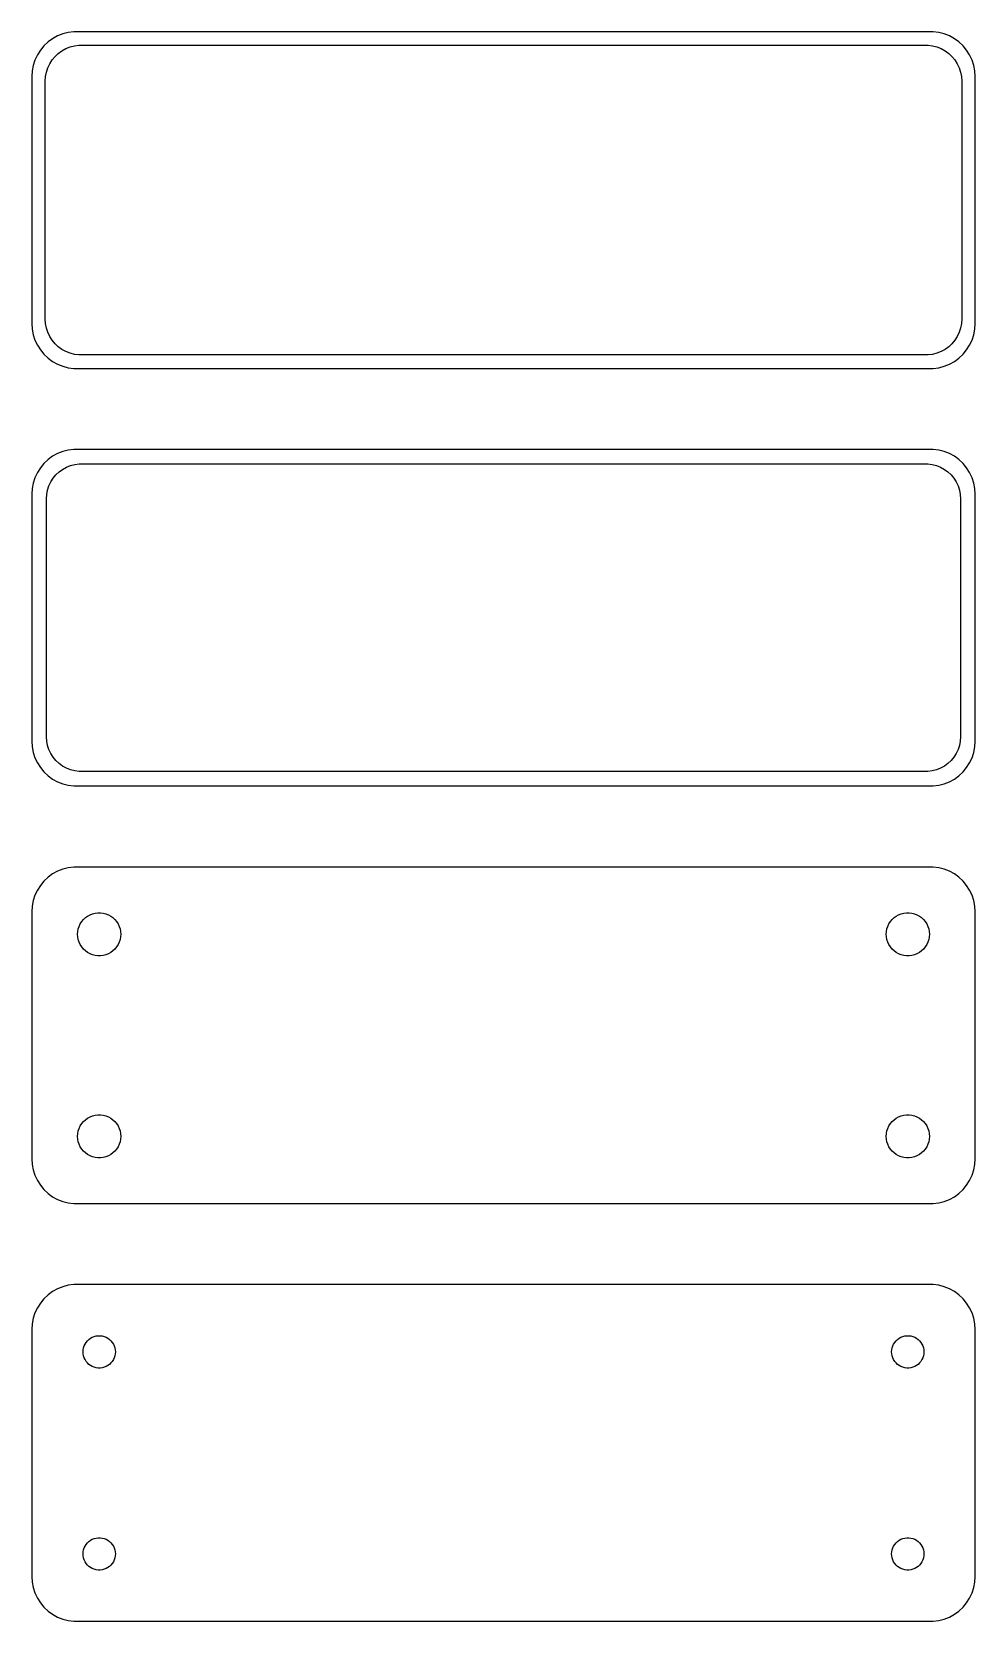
# Model space of a CAD drawing. Header units: metres. Extents: x -52 to 52, y 121 to 298.
import ezdxf

# ---------------------------------------------------------------- set-up
doc = ezdxf.new("R2010")
doc.units = ezdxf.units.M

msp = doc.modelspace()

# ---------------------------------------------------------------- linework, layer by layer
for p, q in [((-49.0451, 297.505), (-49.6289, 297.274)), ((-48.4369, 297.661), (-49.0451, 297.505)), ((-47.8139, 297.74), (-48.4369, 297.661)), ((47.8139, 297.74), (-47.8139, 297.74)), ((48.4369, 297.661), (47.8139, 297.74)), ((49.0451, 297.505), (48.4369, 297.661)), ((49.6289, 297.274), (49.0451, 297.505)), ((-51.5451, 295.689), (-51.8815, 295.159)), ((-51.1448, 296.173), (-51.5451, 295.689)), ((-50.6871, 296.603), (-51.1448, 296.173)), ((-50.1791, 296.972), (-50.6871, 296.603)), ((-49.6289, 297.274), (-50.1791, 296.972)), ((-49.5497, 295.332), (-49.1433, 295.627)), ((-49.1433, 295.627), (-48.7031, 295.869)), ((-48.7031, 295.869), (-48.2361, 296.054)), ((-48.2361, 296.054), (-47.7495, 296.179)), ((-47.7495, 296.179), (-47.2512, 296.242)), ((-47.2512, 296.242), (47.2512, 296.242)), ((47.2512, 296.242), (47.7495, 296.179)), ((47.7495, 296.179), (48.2361, 296.054)), ((48.2361, 296.054), (48.7031, 295.869)), ((48.7031, 295.869), (49.1433, 295.627)), ((49.1433, 295.627), (49.5497, 295.332)), ((50.1791, 296.972), (49.6289, 297.274)), ((50.6871, 296.603), (50.1791, 296.972)), ((51.1448, 296.173), (50.6871, 296.603)), ((51.5451, 295.689), (51.1448, 296.173)), ((51.8815, 295.159), (51.5451, 295.689)), ((-52.3429, 293.993), (-52.4606, 293.377)), ((-52.1489, 294.591), (-52.3429, 293.993)), ((-51.8815, 295.159), (-52.1489, 294.591)), ((-50.7191, 293.722), (-50.5052, 294.177)), ((-50.5052, 294.177), (-50.2361, 294.601)), ((-50.2361, 294.601), (-49.9159, 294.988)), ((-49.9159, 294.988), (-49.5497, 295.332)), ((49.5497, 295.332), (49.9159, 294.988)), ((49.9159, 294.988), (50.2361, 294.601)), ((50.2361, 294.601), (50.5052, 294.177)), ((50.5052, 294.177), (50.7191, 293.722)), ((52.1489, 294.591), (51.8815, 295.159)), ((52.3429, 293.993), (52.1489, 294.591)), ((52.4606, 293.377), (52.3429, 293.993)), ((-52.4606, 293.377), (-52.5, 292.75)), ((-52.5, 292.75), (-52.5, 265.25)), ((-51, 292.25), (-50.9685, 292.751)), ((-51, 265.75), (-51, 292.25)), ((-50.9685, 292.751), (-50.8743, 293.245)), ((-50.8743, 293.245), (-50.7191, 293.722)), ((50.7191, 293.722), (50.8743, 293.245)), ((50.8743, 293.245), (50.9685, 292.751)), ((50.9685, 292.751), (51, 292.25)), ((51, 292.25), (51, 265.75)), ((52.5, 292.75), (52.4606, 293.377)), ((52.5, 265.25), (52.5, 292.75)), ((-50.9685, 265.249), (-51, 265.75)), ((51, 265.75), (50.9685, 265.249)), ((-52.5, 265.25), (-52.4606, 264.623)), ((-52.4606, 264.623), (-52.3429, 264.007)), ((-52.3429, 264.007), (-52.1489, 263.409)), ((-50.8743, 264.755), (-50.9685, 265.249)), ((-50.7191, 264.278), (-50.8743, 264.755)), ((-50.5052, 263.823), (-50.7191, 264.278)), ((-50.2361, 263.399), (-50.5052, 263.823)), ((50.5052, 263.823), (50.2361, 263.399)), ((50.7191, 264.278), (50.5052, 263.823)), ((50.8743, 264.755), (50.7191, 264.278)), ((50.9685, 265.249), (50.8743, 264.755)), ((52.1489, 263.409), (52.3429, 264.007)), ((52.3429, 264.007), (52.4606, 264.623)), ((52.4606, 264.623), (52.5, 265.25)), ((-52.1489, 263.409), (-51.8815, 262.841)), ((-51.8815, 262.841), (-51.5451, 262.311)), ((-51.5451, 262.311), (-51.1448, 261.827)), ((-49.9159, 263.012), (-50.2361, 263.399)), ((-49.5497, 262.668), (-49.9159, 263.012)), ((-49.1433, 262.373), (-49.5497, 262.668)), ((-48.7031, 262.131), (-49.1433, 262.373)), ((-48.2361, 261.946), (-48.7031, 262.131)), ((-47.7495, 261.821), (-48.2361, 261.946)), ((48.2361, 261.946), (47.7495, 261.821)), ((48.7031, 262.131), (48.2361, 261.946)), ((49.1433, 262.373), (48.7031, 262.131)), ((49.5497, 262.668), (49.1433, 262.373)), ((49.9159, 263.012), (49.5497, 262.668)), ((50.2361, 263.399), (49.9159, 263.012)), ((51.1448, 261.827), (51.5451, 262.311)), ((51.5451, 262.311), (51.8815, 262.841)), ((51.8815, 262.841), (52.1489, 263.409)), ((-51.1448, 261.827), (-50.6871, 261.397)), ((-50.6871, 261.397), (-50.1791, 261.028)), ((-50.1791, 261.028), (-49.6289, 260.726)), ((-49.6289, 260.726), (-49.0451, 260.495)), ((-49.0451, 260.495), (-48.4369, 260.339)), ((-48.4369, 260.339), (-47.8139, 260.26)), ((-47.8139, 260.26), (47.8139, 260.26)), ((-47.2512, 261.758), (-47.7495, 261.821)), ((47.2512, 261.758), (-47.2512, 261.758)), ((47.7495, 261.821), (47.2512, 261.758)), ((47.8139, 260.26), (48.4369, 260.339)), ((48.4369, 260.339), (49.0451, 260.495)), ((49.0451, 260.495), (49.6289, 260.726)), ((49.6289, 260.726), (50.1791, 261.028)), ((50.1791, 261.028), (50.6871, 261.397)), ((50.6871, 261.397), (51.1448, 261.827)), ((-51.1448, 249.673), (-51.5451, 249.189)), ((-50.6871, 250.103), (-51.1448, 249.673)), ((-50.1791, 250.472), (-50.6871, 250.103)), ((-49.6289, 250.774), (-50.1791, 250.472)), ((-49.0451, 251.005), (-49.6289, 250.774)), ((-48.4369, 251.161), (-49.0451, 251.005)), ((-47.8139, 251.24), (-48.4369, 251.161)), ((-48.1967, 249.433), (-47.7256, 249.554)), ((47.8139, 251.24), (-47.8139, 251.24)), ((-47.7256, 249.554), (-47.2432, 249.615)), ((-47.2432, 249.615), (47.2432, 249.615)), ((47.2432, 249.615), (47.7256, 249.554)), ((47.7256, 249.554), (48.1967, 249.433)), ((48.4369, 251.161), (47.8139, 251.24)), ((49.0451, 251.005), (48.4369, 251.161)), ((49.6289, 250.774), (49.0451, 251.005)), ((50.1791, 250.472), (49.6289, 250.774)), ((50.6871, 250.103), (50.1791, 250.472)), ((51.1448, 249.673), (50.6871, 250.103)), ((51.5451, 249.189), (51.1448, 249.673)), ((-52.1489, 248.091), (-52.3429, 247.493)), ((-51.8815, 248.659), (-52.1489, 248.091)), ((-51.5451, 249.189), (-51.8815, 248.659)), ((-50.3936, 247.616), (-50.133, 248.026)), ((-50.133, 248.026), (-49.823, 248.401)), ((-49.823, 248.401), (-49.4685, 248.734)), ((-49.4685, 248.734), (-49.0751, 249.02)), ((-49.0751, 249.02), (-48.6489, 249.254)), ((-48.6489, 249.254), (-48.1967, 249.433)), ((48.1967, 249.433), (48.6489, 249.254)), ((48.6489, 249.254), (49.0751, 249.02)), ((49.0751, 249.02), (49.4685, 248.734)), ((49.4685, 248.734), (49.823, 248.401)), ((49.823, 248.401), (50.133, 248.026)), ((50.133, 248.026), (50.3936, 247.616)), ((51.8815, 248.659), (51.5451, 249.189)), ((52.1489, 248.091), (51.8815, 248.659)), ((52.3429, 247.493), (52.1489, 248.091)), ((-52.4606, 246.877), (-52.5, 246.25)), ((-52.5, 246.25), (-52.5, 218.75)), ((-52.3429, 247.493), (-52.4606, 246.877)), ((-50.8726, 245.75), (-50.8421, 246.235)), ((-50.8421, 246.235), (-50.751, 246.713)), ((-50.751, 246.713), (-50.6007, 247.176)), ((-50.6007, 247.176), (-50.3936, 247.616)), ((50.3936, 247.616), (50.6007, 247.176)), ((50.6007, 247.176), (50.751, 246.713)), ((50.751, 246.713), (50.8421, 246.235)), ((50.8421, 246.235), (50.8726, 245.75)), ((52.4606, 246.877), (52.3429, 247.493)), ((52.5, 246.25), (52.4606, 246.877)), ((52.5, 218.75), (52.5, 246.25)), ((-50.8726, 219.25), (-50.8726, 245.75)), ((50.8726, 245.75), (50.8726, 219.25)), ((-52.5, 218.75), (-52.4606, 218.123)), ((-52.4606, 218.123), (-52.3429, 217.507)), ((-50.8421, 218.765), (-50.8726, 219.25)), ((-50.751, 218.287), (-50.8421, 218.765)), ((-50.6007, 217.824), (-50.751, 218.287)), ((-50.3936, 217.384), (-50.6007, 217.824)), ((50.6007, 217.824), (50.3936, 217.384)), ((50.751, 218.287), (50.6007, 217.824)), ((50.8421, 218.765), (50.751, 218.287)), ((50.8726, 219.25), (50.8421, 218.765)), ((52.3429, 217.507), (52.4606, 218.123)), ((52.4606, 218.123), (52.5, 218.75)), ((-52.3429, 217.507), (-52.1489, 216.909)), ((-52.1489, 216.909), (-51.8815, 216.341)), ((-51.8815, 216.341), (-51.5451, 215.811)), ((-50.133, 216.974), (-50.3936, 217.384)), ((-49.823, 216.599), (-50.133, 216.974)), ((-49.4685, 216.266), (-49.823, 216.599)), ((-49.0751, 215.98), (-49.4685, 216.266)), ((-48.6489, 215.746), (-49.0751, 215.98)), ((49.0751, 215.98), (48.6489, 215.746)), ((49.4685, 216.266), (49.0751, 215.98)), ((49.823, 216.599), (49.4685, 216.266)), ((50.133, 216.974), (49.823, 216.599)), ((50.3936, 217.384), (50.133, 216.974)), ((51.5451, 215.811), (51.8815, 216.341)), ((51.8815, 216.341), (52.1489, 216.909)), ((52.1489, 216.909), (52.3429, 217.507)), ((-51.5451, 215.811), (-51.1448, 215.327)), ((-51.1448, 215.327), (-50.6871, 214.897)), ((-50.6871, 214.897), (-50.1791, 214.528)), ((-50.1791, 214.528), (-49.6289, 214.226)), ((-49.6289, 214.226), (-49.0451, 213.995)), ((-48.1967, 215.567), (-48.6489, 215.746)), ((-47.7256, 215.446), (-48.1967, 215.567)), ((-47.2432, 215.385), (-47.7256, 215.446)), ((47.2432, 215.385), (-47.2432, 215.385)), ((47.7256, 215.446), (47.2432, 215.385)), ((48.1967, 215.567), (47.7256, 215.446)), ((48.6489, 215.746), (48.1967, 215.567)), ((49.0451, 213.995), (49.6289, 214.226)), ((49.6289, 214.226), (50.1791, 214.528)), ((50.1791, 214.528), (50.6871, 214.897)), ((50.6871, 214.897), (51.1448, 215.327)), ((51.1448, 215.327), (51.5451, 215.811)), ((-49.0451, 213.995), (-48.4369, 213.839)), ((-48.4369, 213.839), (-47.8139, 213.76)), ((-47.8139, 213.76), (47.8139, 213.76)), ((47.8139, 213.76), (48.4369, 213.839)), ((48.4369, 213.839), (49.0451, 213.995)), ((-50.6871, 203.603), (-51.1448, 203.173)), ((-50.1791, 203.972), (-50.6871, 203.603)), ((-49.6289, 204.274), (-50.1791, 203.972)), ((-49.0451, 204.505), (-49.6289, 204.274)), ((-48.4369, 204.661), (-49.0451, 204.505)), ((-47.8139, 204.74), (-48.4369, 204.661)), ((47.8139, 204.74), (-47.8139, 204.74)), ((48.4369, 204.661), (47.8139, 204.74)), ((49.0451, 204.505), (48.4369, 204.661)), ((49.6289, 204.274), (49.0451, 204.505)), ((50.1791, 203.972), (49.6289, 204.274)), ((50.6871, 203.603), (50.1791, 203.972)), ((51.1448, 203.173), (50.6871, 203.603)), ((-51.8815, 202.159), (-52.1489, 201.591)), ((-51.5451, 202.689), (-51.8815, 202.159)), ((-51.1448, 203.173), (-51.5451, 202.689)), ((51.5451, 202.689), (51.1448, 203.173)), ((51.8815, 202.159), (51.5451, 202.689)), ((52.1489, 201.591), (51.8815, 202.159)), ((-52.4606, 200.377), (-52.5, 199.75)), ((-52.3429, 200.993), (-52.4606, 200.377)), ((-52.1489, 201.591), (-52.3429, 200.993)), ((52.3429, 200.993), (52.1489, 201.591)), ((52.4606, 200.377), (52.3429, 200.993)), ((52.5, 199.75), (52.4606, 200.377)), ((-52.5, 199.75), (-52.5, 172.25)), ((-47.2315, 198.133), (-47.1031, 198.406)), ((-47.1031, 198.406), (-46.9416, 198.661)), ((-46.9416, 198.661), (-46.7495, 198.893)), ((-46.7495, 198.893), (-46.5298, 199.099)), ((-46.5298, 199.099), (-46.286, 199.276)), ((-46.286, 199.276), (-46.0219, 199.422)), ((-46.0219, 199.422), (-45.7416, 199.533)), ((-45.7416, 199.533), (-45.4497, 199.607)), ((-45.4497, 199.607), (-45.1507, 199.645)), ((-45.1507, 199.645), (-44.8493, 199.645)), ((-44.8493, 199.645), (-44.5503, 199.607)), ((-44.5503, 199.607), (-44.2584, 199.533)), ((-44.2584, 199.533), (-43.9781, 199.422)), ((-43.9781, 199.422), (-43.714, 199.276)), ((-43.714, 199.276), (-43.4702, 199.099)), ((-43.4702, 199.099), (-43.2505, 198.893)), ((-43.2505, 198.893), (-43.0583, 198.661)), ((-43.0583, 198.661), (-42.8969, 198.406)), ((-42.8969, 198.406), (-42.7685, 198.133)), ((42.7685, 198.133), (42.8969, 198.406)), ((42.8969, 198.406), (43.0583, 198.661)), ((43.0583, 198.661), (43.2505, 198.893)), ((43.2505, 198.893), (43.4702, 199.099)), ((43.4702, 199.099), (43.714, 199.276)), ((43.714, 199.276), (43.9781, 199.422)), ((43.9781, 199.422), (44.2584, 199.533)), ((44.2584, 199.533), (44.5503, 199.607)), ((44.5503, 199.607), (44.8493, 199.645)), ((44.8493, 199.645), (45.1507, 199.645)), ((45.1507, 199.645), (45.4497, 199.607)), ((45.4497, 199.607), (45.7416, 199.533)), ((45.7416, 199.533), (46.0219, 199.422)), ((46.0219, 199.422), (46.286, 199.276)), ((46.286, 199.276), (46.5298, 199.099)), ((46.5298, 199.099), (46.7495, 198.893)), ((46.7495, 198.893), (46.9416, 198.661)), ((46.9416, 198.661), (47.1031, 198.406)), ((47.1031, 198.406), (47.2315, 198.133)), ((52.5, 172.25), (52.5, 199.75)), ((-47.4, 197.25), (-47.3811, 197.551)), ((-47.3811, 196.949), (-47.4, 197.25)), ((-47.3811, 197.551), (-47.3246, 197.847)), ((-47.3246, 196.653), (-47.3811, 196.949)), ((-47.3246, 197.847), (-47.2315, 198.133)), ((-47.2315, 196.367), (-47.3246, 196.653)), ((-42.7685, 198.133), (-42.6754, 197.847)), ((-42.6754, 196.653), (-42.7685, 196.367)), ((-42.6754, 197.847), (-42.6189, 197.551)), ((-42.6189, 196.949), (-42.6754, 196.653)), ((-42.6189, 197.551), (-42.6, 197.25)), ((-42.6, 197.25), (-42.6189, 196.949)), ((42.6, 197.25), (42.6189, 197.551)), ((42.6189, 196.949), (42.6, 197.25)), ((42.6189, 197.551), (42.6754, 197.847)), ((42.6754, 196.653), (42.6189, 196.949)), ((42.6754, 197.847), (42.7685, 198.133)), ((42.7685, 196.367), (42.6754, 196.653)), ((47.2315, 198.133), (47.3246, 197.847)), ((47.3246, 196.653), (47.2315, 196.367)), ((47.3246, 197.847), (47.3811, 197.551)), ((47.3811, 196.949), (47.3246, 196.653)), ((47.3811, 197.551), (47.4, 197.25)), ((47.4, 197.25), (47.3811, 196.949)), ((-47.1031, 196.094), (-47.2315, 196.367)), ((-46.9416, 195.839), (-47.1031, 196.094)), ((-46.7495, 195.607), (-46.9416, 195.839)), ((-46.5298, 195.401), (-46.7495, 195.607)), ((-46.286, 195.224), (-46.5298, 195.401)), ((-46.0219, 195.078), (-46.286, 195.224)), ((-45.7416, 194.967), (-46.0219, 195.078)), ((-45.4497, 194.893), (-45.7416, 194.967)), ((-45.1507, 194.855), (-45.4497, 194.893)), ((-44.8493, 194.855), (-45.1507, 194.855)), ((-44.5503, 194.893), (-44.8493, 194.855)), ((-44.2584, 194.967), (-44.5503, 194.893)), ((-43.9781, 195.078), (-44.2584, 194.967)), ((-43.714, 195.224), (-43.9781, 195.078)), ((-43.4702, 195.401), (-43.714, 195.224)), ((-43.2505, 195.607), (-43.4702, 195.401)), ((-43.0583, 195.839), (-43.2505, 195.607)), ((-42.8969, 196.094), (-43.0583, 195.839)), ((-42.7685, 196.367), (-42.8969, 196.094)), ((42.8969, 196.094), (42.7685, 196.367)), ((43.0583, 195.839), (42.8969, 196.094)), ((43.2505, 195.607), (43.0583, 195.839)), ((43.4702, 195.401), (43.2505, 195.607)), ((43.714, 195.224), (43.4702, 195.401)), ((43.9781, 195.078), (43.714, 195.224)), ((44.2584, 194.967), (43.9781, 195.078)), ((44.5503, 194.893), (44.2584, 194.967)), ((44.8493, 194.855), (44.5503, 194.893)), ((45.1507, 194.855), (44.8493, 194.855)), ((45.4497, 194.893), (45.1507, 194.855)), ((45.7416, 194.967), (45.4497, 194.893)), ((46.0219, 195.078), (45.7416, 194.967)), ((46.286, 195.224), (46.0219, 195.078)), ((46.5298, 195.401), (46.286, 195.224)), ((46.7495, 195.607), (46.5298, 195.401)), ((46.9416, 195.839), (46.7495, 195.607)), ((47.1031, 196.094), (46.9416, 195.839)), ((47.2315, 196.367), (47.1031, 196.094)), ((-46.0219, 176.922), (-45.7416, 177.033)), ((-45.7416, 177.033), (-45.4497, 177.107)), ((-45.4497, 177.107), (-45.1507, 177.145)), ((-45.1507, 177.145), (-44.8493, 177.145)), ((-44.8493, 177.145), (-44.5503, 177.107)), ((-44.5503, 177.107), (-44.2584, 177.033)), ((-44.2584, 177.033), (-43.9781, 176.922)), ((43.9781, 176.922), (44.2584, 177.033)), ((44.2584, 177.033), (44.5503, 177.107)), ((44.5503, 177.107), (44.8493, 177.145)), ((44.8493, 177.145), (45.1507, 177.145)), ((45.1507, 177.145), (45.4497, 177.107)), ((45.4497, 177.107), (45.7416, 177.033)), ((45.7416, 177.033), (46.0219, 176.922)), ((-47.3811, 175.051), (-47.3246, 175.347)), ((-47.3246, 175.347), (-47.2315, 175.633)), ((-47.2315, 175.633), (-47.1031, 175.906)), ((-47.1031, 175.906), (-46.9416, 176.161)), ((-46.9416, 176.161), (-46.7495, 176.393)), ((-46.7495, 176.393), (-46.5298, 176.599)), ((-46.5298, 176.599), (-46.286, 176.776)), ((-46.286, 176.776), (-46.0219, 176.922)), ((-43.9781, 176.922), (-43.714, 176.776)), ((-43.714, 176.776), (-43.4702, 176.599)), ((-43.4702, 176.599), (-43.2505, 176.393)), ((-43.2505, 176.393), (-43.0583, 176.161)), ((-43.0583, 176.161), (-42.8969, 175.906)), ((-42.8969, 175.906), (-42.7685, 175.633)), ((-42.7685, 175.633), (-42.6754, 175.347)), ((-42.6754, 175.347), (-42.6189, 175.051)), ((42.6189, 175.051), (42.6754, 175.347)), ((42.6754, 175.347), (42.7685, 175.633)), ((42.7685, 175.633), (42.8969, 175.906)), ((42.8969, 175.906), (43.0583, 176.161)), ((43.0583, 176.161), (43.2505, 176.393)), ((43.2505, 176.393), (43.4702, 176.599)), ((43.4702, 176.599), (43.714, 176.776)), ((43.714, 176.776), (43.9781, 176.922)), ((46.0219, 176.922), (46.286, 176.776)), ((46.286, 176.776), (46.5298, 176.599)), ((46.5298, 176.599), (46.7495, 176.393)), ((46.7495, 176.393), (46.9416, 176.161)), ((46.9416, 176.161), (47.1031, 175.906)), ((47.1031, 175.906), (47.2315, 175.633)), ((47.2315, 175.633), (47.3246, 175.347)), ((47.3246, 175.347), (47.3811, 175.051)), ((-47.4, 174.75), (-47.3811, 175.051)), ((-47.3811, 174.449), (-47.4, 174.75)), ((-47.3246, 174.153), (-47.3811, 174.449)), ((-47.2315, 173.867), (-47.3246, 174.153)), ((-47.1031, 173.594), (-47.2315, 173.867)), ((-46.9416, 173.339), (-47.1031, 173.594)), ((-42.8969, 173.594), (-43.0583, 173.339)), ((-42.7685, 173.867), (-42.8969, 173.594)), ((-42.6754, 174.153), (-42.7685, 173.867)), ((-42.6189, 174.449), (-42.6754, 174.153)), ((-42.6189, 175.051), (-42.6, 174.75)), ((-42.6, 174.75), (-42.6189, 174.449)), ((42.6, 174.75), (42.6189, 175.051)), ((42.6189, 174.449), (42.6, 174.75)), ((42.6754, 174.153), (42.6189, 174.449)), ((42.7685, 173.867), (42.6754, 174.153)), ((42.8969, 173.594), (42.7685, 173.867)), ((43.0583, 173.339), (42.8969, 173.594)), ((47.1031, 173.594), (46.9416, 173.339)), ((47.2315, 173.867), (47.1031, 173.594)), ((47.3246, 174.153), (47.2315, 173.867)), ((47.3811, 174.449), (47.3246, 174.153)), ((47.3811, 175.051), (47.4, 174.75)), ((47.4, 174.75), (47.3811, 174.449)), ((-52.5, 172.25), (-52.4606, 171.623)), ((-46.7495, 173.107), (-46.9416, 173.339)), ((-46.5298, 172.901), (-46.7495, 173.107)), ((-46.286, 172.724), (-46.5298, 172.901)), ((-46.0219, 172.578), (-46.286, 172.724)), ((-45.7416, 172.467), (-46.0219, 172.578)), ((-45.4497, 172.393), (-45.7416, 172.467)), ((-45.1507, 172.355), (-45.4497, 172.393)), ((-44.8493, 172.355), (-45.1507, 172.355)), ((-44.5503, 172.393), (-44.8493, 172.355)), ((-44.2584, 172.467), (-44.5503, 172.393)), ((-43.9781, 172.578), (-44.2584, 172.467)), ((-43.714, 172.724), (-43.9781, 172.578)), ((-43.4702, 172.901), (-43.714, 172.724)), ((-43.2505, 173.107), (-43.4702, 172.901)), ((-43.0583, 173.339), (-43.2505, 173.107)), ((43.2505, 173.107), (43.0583, 173.339)), ((43.4702, 172.901), (43.2505, 173.107)), ((43.714, 172.724), (43.4702, 172.901)), ((43.9781, 172.578), (43.714, 172.724)), ((44.2584, 172.467), (43.9781, 172.578)), ((44.5503, 172.393), (44.2584, 172.467)), ((44.8493, 172.355), (44.5503, 172.393)), ((45.1507, 172.355), (44.8493, 172.355)), ((45.4497, 172.393), (45.1507, 172.355)), ((45.7416, 172.467), (45.4497, 172.393)), ((46.0219, 172.578), (45.7416, 172.467)), ((46.286, 172.724), (46.0219, 172.578)), ((46.5298, 172.901), (46.286, 172.724)), ((46.7495, 173.107), (46.5298, 172.901)), ((46.9416, 173.339), (46.7495, 173.107)), ((52.4606, 171.623), (52.5, 172.25)), ((-52.4606, 171.623), (-52.3429, 171.007)), ((-52.3429, 171.007), (-52.1489, 170.409)), ((-52.1489, 170.409), (-51.8815, 169.841)), ((51.8815, 169.841), (52.1489, 170.409)), ((52.1489, 170.409), (52.3429, 171.007)), ((52.3429, 171.007), (52.4606, 171.623)), ((-51.8815, 169.841), (-51.5451, 169.311)), ((-51.5451, 169.311), (-51.1448, 168.827)), ((-51.1448, 168.827), (-50.6871, 168.397)), ((-50.6871, 168.397), (-50.1791, 168.028)), ((50.1791, 168.028), (50.6871, 168.397)), ((50.6871, 168.397), (51.1448, 168.827)), ((51.1448, 168.827), (51.5451, 169.311)), ((51.5451, 169.311), (51.8815, 169.841)), ((-50.1791, 168.028), (-49.6289, 167.726)), ((-49.6289, 167.726), (-49.0451, 167.495)), ((-49.0451, 167.495), (-48.4369, 167.339)), ((-48.4369, 167.339), (-47.8139, 167.26)), ((-47.8139, 167.26), (47.8139, 167.26)), ((47.8139, 167.26), (48.4369, 167.339)), ((48.4369, 167.339), (49.0451, 167.495)), ((49.0451, 167.495), (49.6289, 167.726)), ((49.6289, 167.726), (50.1791, 168.028)), ((-49.6289, 157.774), (-50.1791, 157.472)), ((-49.0451, 158.005), (-49.6289, 157.774)), ((-48.4369, 158.161), (-49.0451, 158.005)), ((-47.8139, 158.24), (-48.4369, 158.161)), ((47.8139, 158.24), (-47.8139, 158.24)), ((48.4369, 158.161), (47.8139, 158.24)), ((49.0451, 158.005), (48.4369, 158.161)), ((49.6289, 157.774), (49.0451, 158.005)), ((50.1791, 157.472), (49.6289, 157.774)), ((-51.5451, 156.189), (-51.8815, 155.659)), ((-51.1448, 156.673), (-51.5451, 156.189)), ((-50.6871, 157.103), (-51.1448, 156.673)), ((-50.1791, 157.472), (-50.6871, 157.103)), ((50.6871, 157.103), (50.1791, 157.472)), ((51.1448, 156.673), (50.6871, 157.103)), ((51.5451, 156.189), (51.1448, 156.673)), ((51.8815, 155.659), (51.5451, 156.189)), ((-52.3429, 154.493), (-52.4606, 153.877)), ((-52.1489, 155.091), (-52.3429, 154.493)), ((-51.8815, 155.659), (-52.1489, 155.091)), ((52.1489, 155.091), (51.8815, 155.659)), ((52.3429, 154.493), (52.1489, 155.091)), ((52.4606, 153.877), (52.3429, 154.493)), ((-52.4606, 153.877), (-52.5, 153.25)), ((-52.5, 153.25), (-52.5, 125.75)), ((-46.1474, 152.137), (-45.9645, 152.27)), ((-45.9645, 152.27), (-45.7664, 152.379)), ((-45.7664, 152.379), (-45.5562, 152.462)), ((-45.5562, 152.462), (-45.3373, 152.518)), ((-45.3373, 152.518), (-45.113, 152.546)), ((-45.113, 152.546), (-44.887, 152.546)), ((-44.887, 152.546), (-44.6627, 152.518)), ((-44.6627, 152.518), (-44.4438, 152.462)), ((-44.4438, 152.462), (-44.2336, 152.379)), ((-44.2336, 152.379), (-44.0355, 152.27)), ((-44.0355, 152.27), (-43.8526, 152.137)), ((43.8526, 152.137), (44.0355, 152.27)), ((44.0355, 152.27), (44.2336, 152.379)), ((44.2336, 152.379), (44.4438, 152.462)), ((44.4438, 152.462), (44.6627, 152.518)), ((44.6627, 152.518), (44.887, 152.546)), ((44.887, 152.546), (45.113, 152.546)), ((45.113, 152.546), (45.3373, 152.518)), ((45.3373, 152.518), (45.5562, 152.462)), ((45.5562, 152.462), (45.7664, 152.379)), ((45.7664, 152.379), (45.9645, 152.27)), ((45.9645, 152.27), (46.1474, 152.137)), ((52.5, 153.25), (52.4606, 153.877)), ((52.5, 125.75), (52.5, 153.25)), ((-46.8, 150.75), (-46.7858, 150.976)), ((-46.7858, 150.524), (-46.8, 150.75)), ((-46.7858, 150.976), (-46.7434, 151.198)), ((-46.7434, 150.302), (-46.7858, 150.524)), ((-46.7434, 151.198), (-46.6736, 151.413)), ((-46.6736, 151.413), (-46.5773, 151.617)), ((-46.5773, 151.617), (-46.4562, 151.808)), ((-46.4562, 151.808), (-46.3121, 151.982)), ((-46.3121, 151.982), (-46.1474, 152.137)), ((-43.8526, 152.137), (-43.6879, 151.982)), ((-43.6879, 151.982), (-43.5438, 151.808)), ((-43.5438, 151.808), (-43.4226, 151.617)), ((-43.4226, 151.617), (-43.3264, 151.413)), ((-43.3264, 151.413), (-43.2565, 151.198)), ((-43.2565, 151.198), (-43.2142, 150.976)), ((-43.2142, 150.524), (-43.2565, 150.302)), ((-43.2142, 150.976), (-43.2, 150.75)), ((-43.2, 150.75), (-43.2142, 150.524)), ((43.2, 150.75), (43.2142, 150.976)), ((43.2142, 150.524), (43.2, 150.75)), ((43.2142, 150.976), (43.2565, 151.198)), ((43.2565, 150.302), (43.2142, 150.524)), ((43.2565, 151.198), (43.3264, 151.413)), ((43.3264, 151.413), (43.4226, 151.617)), ((43.4226, 151.617), (43.5438, 151.808)), ((43.5438, 151.808), (43.6879, 151.982)), ((43.6879, 151.982), (43.8526, 152.137)), ((46.1474, 152.137), (46.3121, 151.982)), ((46.3121, 151.982), (46.4562, 151.808)), ((46.4562, 151.808), (46.5773, 151.617)), ((46.5773, 151.617), (46.6736, 151.413)), ((46.6736, 151.413), (46.7434, 151.198)), ((46.7434, 151.198), (46.7858, 150.976)), ((46.7858, 150.524), (46.7434, 150.302)), ((46.7858, 150.976), (46.8, 150.75)), ((46.8, 150.75), (46.7858, 150.524)), ((-46.6736, 150.087), (-46.7434, 150.302)), ((-46.5773, 149.883), (-46.6736, 150.087)), ((-46.4562, 149.692), (-46.5773, 149.883)), ((-46.3121, 149.518), (-46.4562, 149.692)), ((-46.1474, 149.363), (-46.3121, 149.518)), ((-45.9645, 149.23), (-46.1474, 149.363)), ((-45.7664, 149.121), (-45.9645, 149.23)), ((-45.5562, 149.038), (-45.7664, 149.121)), ((-45.3373, 148.982), (-45.5562, 149.038)), ((-45.113, 148.954), (-45.3373, 148.982)), ((-44.887, 148.954), (-45.113, 148.954)), ((-44.6627, 148.982), (-44.887, 148.954)), ((-44.4438, 149.038), (-44.6627, 148.982)), ((-44.2336, 149.121), (-44.4438, 149.038)), ((-44.0355, 149.23), (-44.2336, 149.121)), ((-43.8526, 149.363), (-44.0355, 149.23)), ((-43.6879, 149.518), (-43.8526, 149.363)), ((-43.5438, 149.692), (-43.6879, 149.518)), ((-43.4226, 149.883), (-43.5438, 149.692)), ((-43.3264, 150.087), (-43.4226, 149.883)), ((-43.2565, 150.302), (-43.3264, 150.087)), ((43.3264, 150.087), (43.2565, 150.302)), ((43.4226, 149.883), (43.3264, 150.087)), ((43.5438, 149.692), (43.4226, 149.883)), ((43.6879, 149.518), (43.5438, 149.692)), ((43.8526, 149.363), (43.6879, 149.518)), ((44.0355, 149.23), (43.8526, 149.363)), ((44.2336, 149.121), (44.0355, 149.23)), ((44.4438, 149.038), (44.2336, 149.121)), ((44.6627, 148.982), (44.4438, 149.038)), ((44.887, 148.954), (44.6627, 148.982)), ((45.113, 148.954), (44.887, 148.954)), ((45.3373, 148.982), (45.113, 148.954)), ((45.5562, 149.038), (45.3373, 148.982)), ((45.7664, 149.121), (45.5562, 149.038)), ((45.9645, 149.23), (45.7664, 149.121)), ((46.1474, 149.363), (45.9645, 149.23)), ((46.3121, 149.518), (46.1474, 149.363)), ((46.4562, 149.692), (46.3121, 149.518)), ((46.5773, 149.883), (46.4562, 149.692)), ((46.6736, 150.087), (46.5773, 149.883)), ((46.7434, 150.302), (46.6736, 150.087)), ((-46.5773, 129.117), (-46.4562, 129.308)), ((-46.4562, 129.308), (-46.3121, 129.482)), ((-46.3121, 129.482), (-46.1474, 129.637)), ((-46.1474, 129.637), (-45.9645, 129.77)), ((-45.9645, 129.77), (-45.7664, 129.879)), ((-45.7664, 129.879), (-45.5562, 129.962)), ((-45.5562, 129.962), (-45.3373, 130.018)), ((-45.3373, 130.018), (-45.113, 130.046)), ((-45.113, 130.046), (-44.887, 130.046)), ((-44.887, 130.046), (-44.6627, 130.018)), ((-44.6627, 130.018), (-44.4438, 129.962)), ((-44.4438, 129.962), (-44.2336, 129.879)), ((-44.2336, 129.879), (-44.0355, 129.77)), ((-44.0355, 129.77), (-43.8526, 129.637)), ((-43.8526, 129.637), (-43.6879, 129.482)), ((-43.6879, 129.482), (-43.5438, 129.308)), ((-43.5438, 129.308), (-43.4226, 129.117)), ((43.4226, 129.117), (43.5438, 129.308)), ((43.5438, 129.308), (43.6879, 129.482)), ((43.6879, 129.482), (43.8526, 129.637)), ((43.8526, 129.637), (44.0355, 129.77)), ((44.0355, 129.77), (44.2336, 129.879)), ((44.2336, 129.879), (44.4438, 129.962)), ((44.4438, 129.962), (44.6627, 130.018)), ((44.6627, 130.018), (44.887, 130.046)), ((44.887, 130.046), (45.113, 130.046)), ((45.113, 130.046), (45.3373, 130.018)), ((45.3373, 130.018), (45.5562, 129.962)), ((45.5562, 129.962), (45.7664, 129.879)), ((45.7664, 129.879), (45.9645, 129.77)), ((45.9645, 129.77), (46.1474, 129.637)), ((46.1474, 129.637), (46.3121, 129.482)), ((46.3121, 129.482), (46.4562, 129.308)), ((46.4562, 129.308), (46.5773, 129.117)), ((-46.8, 128.25), (-46.7858, 128.476)), ((-46.7858, 128.024), (-46.8, 128.25)), ((-46.7858, 128.476), (-46.7434, 128.698)), ((-46.7434, 127.802), (-46.7858, 128.024)), ((-46.7434, 128.698), (-46.6736, 128.913)), ((-46.6736, 127.587), (-46.7434, 127.802)), ((-46.6736, 128.913), (-46.5773, 129.117)), ((-46.5773, 127.383), (-46.6736, 127.587)), ((-43.4226, 129.117), (-43.3264, 128.913)), ((-43.3264, 127.587), (-43.4226, 127.383)), ((-43.3264, 128.913), (-43.2565, 128.698)), ((-43.2565, 127.802), (-43.3264, 127.587)), ((-43.2565, 128.698), (-43.2142, 128.476)), ((-43.2142, 128.024), (-43.2565, 127.802)), ((-43.2142, 128.476), (-43.2, 128.25)), ((-43.2, 128.25), (-43.2142, 128.024)), ((43.2, 128.25), (43.2142, 128.476)), ((43.2142, 128.024), (43.2, 128.25)), ((43.2142, 128.476), (43.2565, 128.698)), ((43.2565, 127.802), (43.2142, 128.024)), ((43.2565, 128.698), (43.3264, 128.913)), ((43.3264, 127.587), (43.2565, 127.802)), ((43.3264, 128.913), (43.4226, 129.117)), ((43.4226, 127.383), (43.3264, 127.587)), ((46.5773, 129.117), (46.6736, 128.913)), ((46.6736, 127.587), (46.5773, 127.383)), ((46.6736, 128.913), (46.7434, 128.698)), ((46.7434, 127.802), (46.6736, 127.587)), ((46.7434, 128.698), (46.7858, 128.476)), ((46.7858, 128.024), (46.7434, 127.802)), ((46.7858, 128.476), (46.8, 128.25)), ((46.8, 128.25), (46.7858, 128.024)), ((-52.5, 125.75), (-52.4606, 125.123)), ((-46.4562, 127.192), (-46.5773, 127.383)), ((-46.3121, 127.018), (-46.4562, 127.192)), ((-46.1474, 126.863), (-46.3121, 127.018)), ((-45.9645, 126.73), (-46.1474, 126.863)), ((-45.7664, 126.621), (-45.9645, 126.73)), ((-45.5562, 126.538), (-45.7664, 126.621)), ((-45.3373, 126.482), (-45.5562, 126.538)), ((-45.113, 126.454), (-45.3373, 126.482)), ((-44.887, 126.454), (-45.113, 126.454)), ((-44.6627, 126.482), (-44.887, 126.454)), ((-44.4438, 126.538), (-44.6627, 126.482)), ((-44.2336, 126.621), (-44.4438, 126.538)), ((-44.0355, 126.73), (-44.2336, 126.621)), ((-43.8526, 126.863), (-44.0355, 126.73)), ((-43.6879, 127.018), (-43.8526, 126.863)), ((-43.5438, 127.192), (-43.6879, 127.018)), ((-43.4226, 127.383), (-43.5438, 127.192)), ((43.5438, 127.192), (43.4226, 127.383)), ((43.6879, 127.018), (43.5438, 127.192)), ((43.8526, 126.863), (43.6879, 127.018)), ((44.0355, 126.73), (43.8526, 126.863)), ((44.2336, 126.621), (44.0355, 126.73)), ((44.4438, 126.538), (44.2336, 126.621)), ((44.6627, 126.482), (44.4438, 126.538)), ((44.887, 126.454), (44.6627, 126.482)), ((45.113, 126.454), (44.887, 126.454)), ((45.3373, 126.482), (45.113, 126.454)), ((45.5562, 126.538), (45.3373, 126.482)), ((45.7664, 126.621), (45.5562, 126.538)), ((45.9645, 126.73), (45.7664, 126.621)), ((46.1474, 126.863), (45.9645, 126.73)), ((46.3121, 127.018), (46.1474, 126.863)), ((46.4562, 127.192), (46.3121, 127.018)), ((46.5773, 127.383), (46.4562, 127.192)), ((52.4606, 125.123), (52.5, 125.75)), ((-52.4606, 125.123), (-52.3429, 124.507)), ((-52.3429, 124.507), (-52.1489, 123.909)), ((-52.1489, 123.909), (-51.8815, 123.341)), ((51.8815, 123.341), (52.1489, 123.909)), ((52.1489, 123.909), (52.3429, 124.507)), ((52.3429, 124.507), (52.4606, 125.123)), ((-51.8815, 123.341), (-51.5451, 122.811)), ((-51.5451, 122.811), (-51.1448, 122.327)), ((-51.1448, 122.327), (-50.6871, 121.897)), ((50.6871, 121.897), (51.1448, 122.327)), ((51.1448, 122.327), (51.5451, 122.811)), ((51.5451, 122.811), (51.8815, 123.341)), ((-50.6871, 121.897), (-50.1791, 121.528)), ((-50.1791, 121.528), (-49.6289, 121.226)), ((-49.6289, 121.226), (-49.0451, 120.995)), ((-49.0451, 120.995), (-48.4369, 120.839)), ((-48.4369, 120.839), (-47.8139, 120.76)), ((-47.8139, 120.76), (47.8139, 120.76)), ((47.8139, 120.76), (48.4369, 120.839)), ((48.4369, 120.839), (49.0451, 120.995)), ((49.0451, 120.995), (49.6289, 121.226)), ((49.6289, 121.226), (50.1791, 121.528)), ((50.1791, 121.528), (50.6871, 121.897))]:
    msp.add_line(p, q)

doc.saveas('drawing.dxf')
